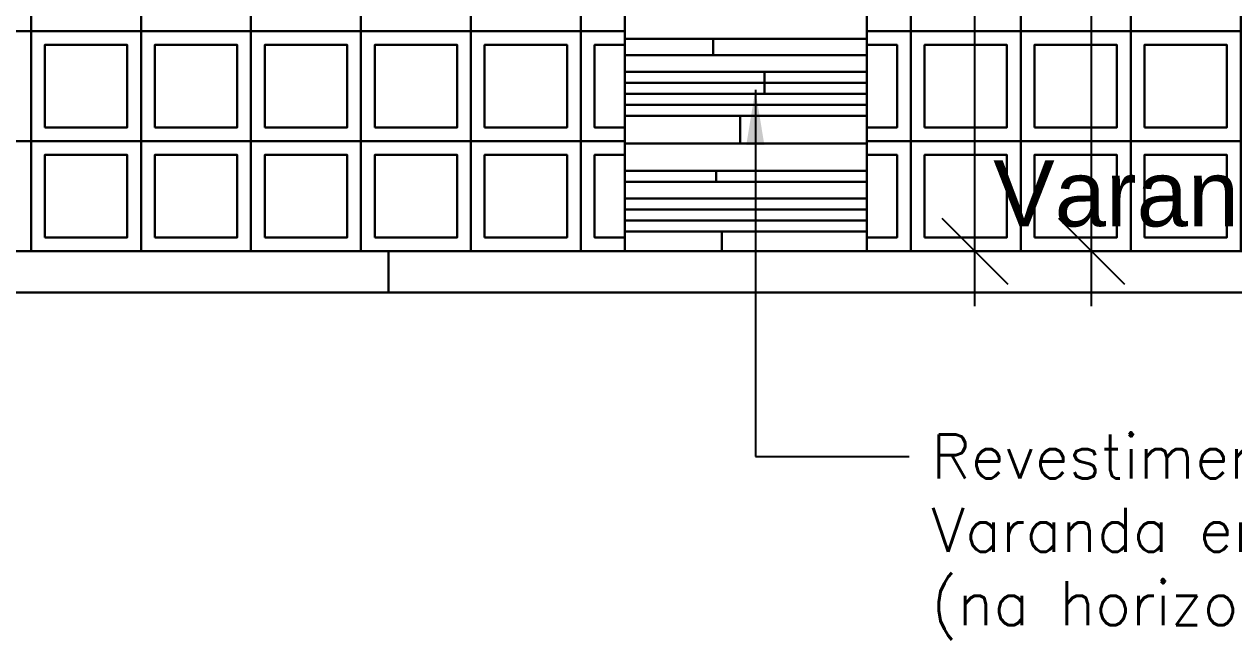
# Model space of a CAD drawing. Header units: millimetres. Extents: x -4228 to 27092, y -6721 to 984.
# Drawn here: x 5691.2 to 5911.2, y -5333.8 to -5222 of the extents above; entities that cross this region are included whole.
import ezdxf
from ezdxf.enums import TextEntityAlignment as Align

# ---------------------------------------------------------------- set-up
doc = ezdxf.new("R2010")
doc.units = ezdxf.units.MM
doc.header["$LTSCALE"] = 50
doc.layers.get('0').update_dxf_attribs({"lineweight": 0})
for name, color, linetype in [('cobogo', 7, 'Continuous'), ('cota', 1, 'Continuous'), ('HACHURA', 2, 'Continuous'), ('PAREDES3', 2, 'Continuous'), ('pedras', 2, 'Continuous'), ('piso', 2, 'Continuous'), ('TEXTO', 7, 'Continuous')]:
    doc.layers.add(name, color=color, linetype=linetype)
doc.styles.add('ARIAL', font='arial.ttf')
doc.styles.add('ROMANS', font='romans.shx')
doc.dimstyles.new('1_50', dxfattribs={"dimscale": 0, "dimtxt": 8, "dimasz": 12, "dimexe": 10, "dimexo": 5, "dimgap": 4, "dimtad": 0, "dimdec": 0, "dimzin": 1, "dimdsep": 46, "dimtxsty": 'ROMANS', "dimblk": 'OBLIQUE', "dimcen": 10, "dimdle": 10, "dimclrd": 1, "dimclre": 1, "dimclrt": 7, "dimaunit": 1, "dimadec": 0, "dimazin": 0, "dimtm": 1e-09, "dimtfac": 1, "dimtdec": 0, "dimtmove": 2, "dimatfit": 3, "dimldrblk": 'OBLIQUE', "dimfxl": 1, "dimtolj": 1, "dimtzin": 0, "dimarcsym": 0})
doc.dimstyles.new('LEADER_50', dxfattribs={"dimscale": 0, "dimtxt": 8, "dimasz": 10, "dimexe": 10, "dimexo": 5, "dimgap": 4, "dimtad": 0, "dimdec": 0, "dimzin": 1, "dimdsep": 46, "dimtxsty": 'ROMANS', "dimcen": 10, "dimdle": 10, "dimclrd": 9, "dimclre": 9, "dimclrt": 7, "dimaunit": 1, "dimadec": 0, "dimazin": 0, "dimtm": 1e-09, "dimtfac": 1, "dimtdec": 0, "dimtmove": 2, "dimatfit": 3, "dimfxl": 1, "dimtolj": 1, "dimtzin": 0, "dimarcsym": 0})

# ---------------------------------------------------------------- blocks, each defined once
blk = doc.blocks.new('_OBLIQUE')
at = {"color": 0, "linetype": 'ByBlock'}
blk.add_line((-0.5, -0.5), (0.5, 0.5), dxfattribs=at)
blk = doc.blocks.new('*D63')
at = {"layer": 'cota', "color": 1, "linetype": 'Continuous', "lineweight": -2}
for p, q in [((5864.08, -5013.21), (5864.08, -5128.92)), ((5830.94, -5023.21), (5874.08, -5023.21)), ((5864.08, -5273.21), (5864.08, -5157.49)), ((5839.47, -5263.21), (5874.08, -5263.21))]:
    blk.add_line(p, q, dxfattribs=at)
at = {"layer": 'Defpoints', "color": 0, "linetype": 'Continuous', "lineweight": 30}
for p in [(5825.94, -5023.21), (5834.47, -5263.21), (5864.08, -5263.21)]:
    blk.add_point(p, dxfattribs=at)
at = {"layer": 'cota', "color": 1, "linetype": 'Continuous', "lineweight": -2, "xscale": 12, "yscale": 12, "zscale": 12}
for p, rotation in [((5864.08, -5023.21), 90), ((5864.08, -5263.21), 270)]:
    blk.add_blockref('_OBLIQUE', p, dxfattribs=dict(at, rotation=rotation))
at = {"layer": 'cota', "color": 7, "linetype": 'Continuous', "lineweight": 30, "insert": (5864.08, -5143.21), "char_height": 8, "attachment_point": 5, "rotation": 90, "style": 'ROMANS'}
blk.add_mtext('\\A1;240', dxfattribs=at)
blk = doc.blocks.new('*D65')
at = {"layer": 'cota', "color": 1, "linetype": 'Continuous', "lineweight": -2}
for p, q in [((5885.3, -4993.21), (5885.3, -5118.92)), ((5849.44, -5003.21), (5895.3, -5003.21)), ((5885.3, -5273.21), (5885.3, -5147.49)), ((5849.44, -5263.21), (5895.3, -5263.21))]:
    blk.add_line(p, q, dxfattribs=at)
at = {"layer": 'Defpoints', "color": 0, "linetype": 'Continuous', "lineweight": 30}
for p in [(5844.44, -5003.21), (5844.44, -5263.21), (5885.3, -5263.21)]:
    blk.add_point(p, dxfattribs=at)
at = {"layer": 'cota', "color": 1, "linetype": 'Continuous', "lineweight": -2, "xscale": 12, "yscale": 12, "zscale": 12}
for p, rotation in [((5885.3, -5003.21), 90), ((5885.3, -5263.21), 270)]:
    blk.add_blockref('_OBLIQUE', p, dxfattribs=dict(at, rotation=rotation))
at = {"layer": 'cota', "color": 7, "linetype": 'Continuous', "lineweight": 30, "insert": (5885.3, -5133.21), "char_height": 8, "attachment_point": 5, "rotation": 90, "style": 'ROMANS'}
blk.add_mtext('\\A1;260', dxfattribs=at)

msp = doc.modelspace()

# ---------------------------------------------------------------- linework, layer by layer
at = {"layer": 'cobogo', "color": 3, "linetype": 'Continuous', "lineweight": 30}
for points in [[(5672.44, -5223.21), (5692.44, -5223.21), (5692.44, -5203.21), (5672.44, -5203.21)], [(5672.44, -5223.21), (5692.44, -5223.21), (5692.44, -5203.21), (5672.44, -5203.21)], [(5672.44, -5223.21), (5692.44, -5223.21), (5692.44, -5203.21), (5672.44, -5203.21)], [(5672.44, -5223.21), (5692.44, -5223.21), (5692.44, -5203.21), (5672.44, -5203.21)], [(5692.44, -5223.21), (5712.44, -5223.21), (5712.44, -5203.21), (5692.44, -5203.21)], [(5692.44, -5223.21), (5712.44, -5223.21), (5712.44, -5203.21), (5692.44, -5203.21)], [(5692.44, -5223.21), (5712.44, -5223.21), (5712.44, -5203.21), (5692.44, -5203.21)], [(5692.44, -5223.21), (5712.44, -5223.21), (5712.44, -5203.21), (5692.44, -5203.21)], [(5712.44, -5223.21), (5732.44, -5223.21), (5732.44, -5203.21), (5712.44, -5203.21)], [(5712.44, -5223.21), (5732.44, -5223.21), (5732.44, -5203.21), (5712.44, -5203.21)], [(5712.44, -5223.21), (5732.44, -5223.21), (5732.44, -5203.21), (5712.44, -5203.21)], [(5712.44, -5223.21), (5732.44, -5223.21), (5732.44, -5203.21), (5712.44, -5203.21)], [(5732.44, -5223.21), (5752.44, -5223.21), (5752.44, -5203.21), (5732.44, -5203.21)], [(5732.44, -5223.21), (5752.44, -5223.21), (5752.44, -5203.21), (5732.44, -5203.21)], [(5732.44, -5223.21), (5752.44, -5223.21), (5752.44, -5203.21), (5732.44, -5203.21)], [(5732.44, -5223.21), (5752.44, -5223.21), (5752.44, -5203.21), (5732.44, -5203.21)], [(5752.44, -5223.21), (5772.44, -5223.21), (5772.44, -5203.21), (5752.44, -5203.21)], [(5752.44, -5223.21), (5772.44, -5223.21), (5772.44, -5203.21), (5752.44, -5203.21)], [(5752.44, -5223.21), (5772.44, -5223.21), (5772.44, -5203.21), (5752.44, -5203.21)], [(5752.44, -5223.21), (5772.44, -5223.21), (5772.44, -5203.21), (5752.44, -5203.21)], [(5772.44, -5223.21), (5792.44, -5223.21), (5792.44, -5203.21), (5772.44, -5203.21)], [(5772.44, -5223.21), (5792.44, -5223.21), (5792.44, -5203.21), (5772.44, -5203.21)], [(5772.44, -5223.21), (5792.44, -5223.21), (5792.44, -5203.21), (5772.44, -5203.21)], [(5772.44, -5223.21), (5792.44, -5223.21), (5792.44, -5203.21), (5772.44, -5203.21)], [(5852.44, -5223.21), (5872.44, -5223.21), (5872.44, -5203.21), (5852.44, -5203.21)], [(5852.44, -5223.21), (5872.44, -5223.21), (5872.44, -5203.21), (5852.44, -5203.21)], [(5852.44, -5223.21), (5872.44, -5223.21), (5872.44, -5203.21), (5852.44, -5203.21)], [(5852.44, -5223.21), (5872.44, -5223.21), (5872.44, -5203.21), (5852.44, -5203.21)], [(5872.44, -5223.21), (5892.44, -5223.21), (5892.44, -5203.21), (5872.44, -5203.21)], [(5872.44, -5223.21), (5892.44, -5223.21), (5892.44, -5203.21), (5872.44, -5203.21)], [(5872.44, -5223.21), (5892.44, -5223.21), (5892.44, -5203.21), (5872.44, -5203.21)], [(5872.44, -5223.21), (5892.44, -5223.21), (5892.44, -5203.21), (5872.44, -5203.21)], [(5892.44, -5223.21), (5912.44, -5223.21), (5912.44, -5203.21), (5892.44, -5203.21)], [(5892.44, -5223.21), (5912.44, -5223.21), (5912.44, -5203.21), (5892.44, -5203.21)], [(5892.44, -5223.21), (5912.44, -5223.21), (5912.44, -5203.21), (5892.44, -5203.21)], [(5892.44, -5223.21), (5912.44, -5223.21), (5912.44, -5203.21), (5892.44, -5203.21)], [(5672.44, -5243.21), (5692.44, -5243.21), (5692.44, -5223.21), (5672.44, -5223.21)], [(5672.44, -5243.21), (5692.44, -5243.21), (5692.44, -5223.21), (5672.44, -5223.21)], [(5672.44, -5243.21), (5692.44, -5243.21), (5692.44, -5223.21), (5672.44, -5223.21)], [(5672.44, -5243.21), (5692.44, -5243.21), (5692.44, -5223.21), (5672.44, -5223.21)], [(5692.44, -5243.21), (5712.44, -5243.21), (5712.44, -5223.21), (5692.44, -5223.21)], [(5692.44, -5243.21), (5712.44, -5243.21), (5712.44, -5223.21), (5692.44, -5223.21)], [(5692.44, -5243.21), (5712.44, -5243.21), (5712.44, -5223.21), (5692.44, -5223.21)], [(5692.44, -5243.21), (5712.44, -5243.21), (5712.44, -5223.21), (5692.44, -5223.21)], [(5712.44, -5243.21), (5732.44, -5243.21), (5732.44, -5223.21), (5712.44, -5223.21)], [(5712.44, -5243.21), (5732.44, -5243.21), (5732.44, -5223.21), (5712.44, -5223.21)], [(5712.44, -5243.21), (5732.44, -5243.21), (5732.44, -5223.21), (5712.44, -5223.21)], [(5712.44, -5243.21), (5732.44, -5243.21), (5732.44, -5223.21), (5712.44, -5223.21)], [(5732.44, -5243.21), (5752.44, -5243.21), (5752.44, -5223.21), (5732.44, -5223.21)], [(5732.44, -5243.21), (5752.44, -5243.21), (5752.44, -5223.21), (5732.44, -5223.21)], [(5732.44, -5243.21), (5752.44, -5243.21), (5752.44, -5223.21), (5732.44, -5223.21)], [(5732.44, -5243.21), (5752.44, -5243.21), (5752.44, -5223.21), (5732.44, -5223.21)], [(5752.44, -5243.21), (5772.44, -5243.21), (5772.44, -5223.21), (5752.44, -5223.21)], [(5752.44, -5243.21), (5772.44, -5243.21), (5772.44, -5223.21), (5752.44, -5223.21)], [(5752.44, -5243.21), (5772.44, -5243.21), (5772.44, -5223.21), (5752.44, -5223.21)], [(5752.44, -5243.21), (5772.44, -5243.21), (5772.44, -5223.21), (5752.44, -5223.21)], [(5772.44, -5243.21), (5792.44, -5243.21), (5792.44, -5223.21), (5772.44, -5223.21)], [(5772.44, -5243.21), (5792.44, -5243.21), (5792.44, -5223.21), (5772.44, -5223.21)], [(5772.44, -5243.21), (5792.44, -5243.21), (5792.44, -5223.21), (5772.44, -5223.21)], [(5772.44, -5243.21), (5792.44, -5243.21), (5792.44, -5223.21), (5772.44, -5223.21)], [(5852.44, -5243.21), (5872.44, -5243.21), (5872.44, -5223.21), (5852.44, -5223.21)], [(5852.44, -5243.21), (5872.44, -5243.21), (5872.44, -5223.21), (5852.44, -5223.21)], [(5852.44, -5243.21), (5872.44, -5243.21), (5872.44, -5223.21), (5852.44, -5223.21)], [(5852.44, -5243.21), (5872.44, -5243.21), (5872.44, -5223.21), (5852.44, -5223.21)], [(5872.44, -5243.21), (5892.44, -5243.21), (5892.44, -5223.21), (5872.44, -5223.21)], [(5872.44, -5243.21), (5892.44, -5243.21), (5892.44, -5223.21), (5872.44, -5223.21)], [(5872.44, -5243.21), (5892.44, -5243.21), (5892.44, -5223.21), (5872.44, -5223.21)], [(5872.44, -5243.21), (5892.44, -5243.21), (5892.44, -5223.21), (5872.44, -5223.21)], [(5892.44, -5243.21), (5912.44, -5243.21), (5912.44, -5223.21), (5892.44, -5223.21)], [(5892.44, -5243.21), (5912.44, -5243.21), (5912.44, -5223.21), (5892.44, -5223.21)], [(5892.44, -5243.21), (5912.44, -5243.21), (5912.44, -5223.21), (5892.44, -5223.21)], [(5892.44, -5243.21), (5912.44, -5243.21), (5912.44, -5223.21), (5892.44, -5223.21)], [(5694.94, -5240.71), (5709.94, -5240.71), (5709.94, -5225.71), (5694.94, -5225.71)], [(5694.94, -5240.71), (5709.94, -5240.71), (5709.94, -5225.71), (5694.94, -5225.71)], [(5694.94, -5240.71), (5709.94, -5240.71), (5709.94, -5225.71), (5694.94, -5225.71)], [(5694.94, -5240.71), (5709.94, -5240.71), (5709.94, -5225.71), (5694.94, -5225.71)], [(5714.94, -5240.71), (5729.94, -5240.71), (5729.94, -5225.71), (5714.94, -5225.71)], [(5714.94, -5240.71), (5729.94, -5240.71), (5729.94, -5225.71), (5714.94, -5225.71)], [(5714.94, -5240.71), (5729.94, -5240.71), (5729.94, -5225.71), (5714.94, -5225.71)], [(5714.94, -5240.71), (5729.94, -5240.71), (5729.94, -5225.71), (5714.94, -5225.71)], [(5734.94, -5240.71), (5749.94, -5240.71), (5749.94, -5225.71), (5734.94, -5225.71)], [(5734.94, -5240.71), (5749.94, -5240.71), (5749.94, -5225.71), (5734.94, -5225.71)], [(5734.94, -5240.71), (5749.94, -5240.71), (5749.94, -5225.71), (5734.94, -5225.71)], [(5734.94, -5240.71), (5749.94, -5240.71), (5749.94, -5225.71), (5734.94, -5225.71)], [(5754.94, -5240.71), (5769.94, -5240.71), (5769.94, -5225.71), (5754.94, -5225.71)], [(5754.94, -5240.71), (5769.94, -5240.71), (5769.94, -5225.71), (5754.94, -5225.71)], [(5754.94, -5240.71), (5769.94, -5240.71), (5769.94, -5225.71), (5754.94, -5225.71)], [(5754.94, -5240.71), (5769.94, -5240.71), (5769.94, -5225.71), (5754.94, -5225.71)], [(5774.94, -5240.71), (5789.94, -5240.71), (5789.94, -5225.71), (5774.94, -5225.71)], [(5774.94, -5240.71), (5789.94, -5240.71), (5789.94, -5225.71), (5774.94, -5225.71)], [(5774.94, -5240.71), (5789.94, -5240.71), (5789.94, -5225.71), (5774.94, -5225.71)], [(5774.94, -5240.71), (5789.94, -5240.71), (5789.94, -5225.71), (5774.94, -5225.71)], [(5854.94, -5240.71), (5869.94, -5240.71), (5869.94, -5225.71), (5854.94, -5225.71)], [(5854.94, -5240.71), (5869.94, -5240.71), (5869.94, -5225.71), (5854.94, -5225.71)], [(5854.94, -5240.71), (5869.94, -5240.71), (5869.94, -5225.71), (5854.94, -5225.71)], [(5854.94, -5240.71), (5869.94, -5240.71), (5869.94, -5225.71), (5854.94, -5225.71)], [(5874.94, -5240.71), (5889.94, -5240.71), (5889.94, -5225.71), (5874.94, -5225.71)], [(5874.94, -5240.71), (5889.94, -5240.71), (5889.94, -5225.71), (5874.94, -5225.71)], [(5874.94, -5240.71), (5889.94, -5240.71), (5889.94, -5225.71), (5874.94, -5225.71)], [(5874.94, -5240.71), (5889.94, -5240.71), (5889.94, -5225.71), (5874.94, -5225.71)], [(5894.94, -5240.71), (5909.94, -5240.71), (5909.94, -5225.71), (5894.94, -5225.71)], [(5894.94, -5240.71), (5909.94, -5240.71), (5909.94, -5225.71), (5894.94, -5225.71)], [(5894.94, -5240.71), (5909.94, -5240.71), (5909.94, -5225.71), (5894.94, -5225.71)], [(5894.94, -5240.71), (5909.94, -5240.71), (5909.94, -5225.71), (5894.94, -5225.71)], [(5672.44, -5263.21), (5692.44, -5263.21), (5692.44, -5243.21), (5672.44, -5243.21)], [(5672.44, -5263.21), (5692.44, -5263.21), (5692.44, -5243.21), (5672.44, -5243.21)], [(5672.44, -5263.21), (5692.44, -5263.21), (5692.44, -5243.21), (5672.44, -5243.21)], [(5672.44, -5263.21), (5692.44, -5263.21), (5692.44, -5243.21), (5672.44, -5243.21)], [(5692.44, -5263.21), (5712.44, -5263.21), (5712.44, -5243.21), (5692.44, -5243.21)], [(5692.44, -5263.21), (5712.44, -5263.21), (5712.44, -5243.21), (5692.44, -5243.21)], [(5692.44, -5263.21), (5712.44, -5263.21), (5712.44, -5243.21), (5692.44, -5243.21)], [(5692.44, -5263.21), (5712.44, -5263.21), (5712.44, -5243.21), (5692.44, -5243.21)], [(5712.44, -5263.21), (5732.44, -5263.21), (5732.44, -5243.21), (5712.44, -5243.21)], [(5712.44, -5263.21), (5732.44, -5263.21), (5732.44, -5243.21), (5712.44, -5243.21)], [(5712.44, -5263.21), (5732.44, -5263.21), (5732.44, -5243.21), (5712.44, -5243.21)], [(5712.44, -5263.21), (5732.44, -5263.21), (5732.44, -5243.21), (5712.44, -5243.21)], [(5732.44, -5263.21), (5752.44, -5263.21), (5752.44, -5243.21), (5732.44, -5243.21)], [(5732.44, -5263.21), (5752.44, -5263.21), (5752.44, -5243.21), (5732.44, -5243.21)], [(5732.44, -5263.21), (5752.44, -5263.21), (5752.44, -5243.21), (5732.44, -5243.21)], [(5732.44, -5263.21), (5752.44, -5263.21), (5752.44, -5243.21), (5732.44, -5243.21)], [(5752.44, -5263.21), (5772.44, -5263.21), (5772.44, -5243.21), (5752.44, -5243.21)], [(5752.44, -5263.21), (5772.44, -5263.21), (5772.44, -5243.21), (5752.44, -5243.21)], [(5752.44, -5263.21), (5772.44, -5263.21), (5772.44, -5243.21), (5752.44, -5243.21)], [(5752.44, -5263.21), (5772.44, -5263.21), (5772.44, -5243.21), (5752.44, -5243.21)], [(5772.44, -5263.21), (5792.44, -5263.21), (5792.44, -5243.21), (5772.44, -5243.21)], [(5772.44, -5263.21), (5792.44, -5263.21), (5792.44, -5243.21), (5772.44, -5243.21)], [(5772.44, -5263.21), (5792.44, -5263.21), (5792.44, -5243.21), (5772.44, -5243.21)], [(5772.44, -5263.21), (5792.44, -5263.21), (5792.44, -5243.21), (5772.44, -5243.21)], [(5852.44, -5263.21), (5872.44, -5263.21), (5872.44, -5243.21), (5852.44, -5243.21)], [(5852.44, -5263.21), (5872.44, -5263.21), (5872.44, -5243.21), (5852.44, -5243.21)], [(5852.44, -5263.21), (5872.44, -5263.21), (5872.44, -5243.21), (5852.44, -5243.21)], [(5852.44, -5263.21), (5872.44, -5263.21), (5872.44, -5243.21), (5852.44, -5243.21)], [(5872.44, -5263.21), (5892.44, -5263.21), (5892.44, -5243.21), (5872.44, -5243.21)], [(5872.44, -5263.21), (5892.44, -5263.21), (5892.44, -5243.21), (5872.44, -5243.21)], [(5872.44, -5263.21), (5892.44, -5263.21), (5892.44, -5243.21), (5872.44, -5243.21)], [(5872.44, -5263.21), (5892.44, -5263.21), (5892.44, -5243.21), (5872.44, -5243.21)], [(5892.44, -5263.21), (5912.44, -5263.21), (5912.44, -5243.21), (5892.44, -5243.21)], [(5892.44, -5263.21), (5912.44, -5263.21), (5912.44, -5243.21), (5892.44, -5243.21)], [(5892.44, -5263.21), (5912.44, -5263.21), (5912.44, -5243.21), (5892.44, -5243.21)], [(5892.44, -5263.21), (5912.44, -5263.21), (5912.44, -5243.21), (5892.44, -5243.21)], [(5694.94, -5260.71), (5709.94, -5260.71), (5709.94, -5245.71), (5694.94, -5245.71)], [(5694.94, -5260.71), (5709.94, -5260.71), (5709.94, -5245.71), (5694.94, -5245.71)], [(5694.94, -5260.71), (5709.94, -5260.71), (5709.94, -5245.71), (5694.94, -5245.71)], [(5694.94, -5260.71), (5709.94, -5260.71), (5709.94, -5245.71), (5694.94, -5245.71)], [(5714.94, -5260.71), (5729.94, -5260.71), (5729.94, -5245.71), (5714.94, -5245.71)], [(5714.94, -5260.71), (5729.94, -5260.71), (5729.94, -5245.71), (5714.94, -5245.71)], [(5714.94, -5260.71), (5729.94, -5260.71), (5729.94, -5245.71), (5714.94, -5245.71)], [(5714.94, -5260.71), (5729.94, -5260.71), (5729.94, -5245.71), (5714.94, -5245.71)], [(5734.94, -5260.71), (5749.94, -5260.71), (5749.94, -5245.71), (5734.94, -5245.71)], [(5734.94, -5260.71), (5749.94, -5260.71), (5749.94, -5245.71), (5734.94, -5245.71)], [(5734.94, -5260.71), (5749.94, -5260.71), (5749.94, -5245.71), (5734.94, -5245.71)], [(5734.94, -5260.71), (5749.94, -5260.71), (5749.94, -5245.71), (5734.94, -5245.71)], [(5754.94, -5260.71), (5769.94, -5260.71), (5769.94, -5245.71), (5754.94, -5245.71)], [(5754.94, -5260.71), (5769.94, -5260.71), (5769.94, -5245.71), (5754.94, -5245.71)], [(5754.94, -5260.71), (5769.94, -5260.71), (5769.94, -5245.71), (5754.94, -5245.71)], [(5754.94, -5260.71), (5769.94, -5260.71), (5769.94, -5245.71), (5754.94, -5245.71)], [(5774.94, -5260.71), (5789.94, -5260.71), (5789.94, -5245.71), (5774.94, -5245.71)], [(5774.94, -5260.71), (5789.94, -5260.71), (5789.94, -5245.71), (5774.94, -5245.71)], [(5774.94, -5260.71), (5789.94, -5260.71), (5789.94, -5245.71), (5774.94, -5245.71)], [(5774.94, -5260.71), (5789.94, -5260.71), (5789.94, -5245.71), (5774.94, -5245.71)], [(5854.94, -5260.71), (5869.94, -5260.71), (5869.94, -5245.71), (5854.94, -5245.71)], [(5854.94, -5260.71), (5869.94, -5260.71), (5869.94, -5245.71), (5854.94, -5245.71)], [(5854.94, -5260.71), (5869.94, -5260.71), (5869.94, -5245.71), (5854.94, -5245.71)], [(5854.94, -5260.71), (5869.94, -5260.71), (5869.94, -5245.71), (5854.94, -5245.71)], [(5874.94, -5260.71), (5889.94, -5260.71), (5889.94, -5245.71), (5874.94, -5245.71)], [(5874.94, -5260.71), (5889.94, -5260.71), (5889.94, -5245.71), (5874.94, -5245.71)], [(5874.94, -5260.71), (5889.94, -5260.71), (5889.94, -5245.71), (5874.94, -5245.71)], [(5874.94, -5260.71), (5889.94, -5260.71), (5889.94, -5245.71), (5874.94, -5245.71)], [(5894.94, -5260.71), (5909.94, -5260.71), (5909.94, -5245.71), (5894.94, -5245.71)], [(5894.94, -5260.71), (5909.94, -5260.71), (5909.94, -5245.71), (5894.94, -5245.71)], [(5894.94, -5260.71), (5909.94, -5260.71), (5909.94, -5245.71), (5894.94, -5245.71)], [(5894.94, -5260.71), (5909.94, -5260.71), (5909.94, -5245.71), (5894.94, -5245.71)]]:
    msp.add_lwpolyline(points, close=True, dxfattribs=at)
for points in [[(5800.44, -5203.21), (5792.44, -5203.21), (5792.44, -5223.21), (5800.44, -5223.21)], [(5800.44, -5203.21), (5792.44, -5203.21), (5792.44, -5223.21), (5800.44, -5223.21)], [(5800.44, -5203.21), (5792.44, -5203.21), (5792.44, -5223.21), (5800.44, -5223.21)], [(5800.44, -5203.21), (5792.44, -5203.21), (5792.44, -5223.21), (5800.44, -5223.21)], [(5844.44, -5223.21), (5852.44, -5223.21), (5852.44, -5203.21), (5844.44, -5203.21)], [(5844.44, -5223.21), (5852.44, -5223.21), (5852.44, -5203.21), (5844.44, -5203.21)], [(5844.44, -5223.21), (5852.44, -5223.21), (5852.44, -5203.21), (5844.44, -5203.21)], [(5844.44, -5223.21), (5852.44, -5223.21), (5852.44, -5203.21), (5844.44, -5203.21)], [(5800.44, -5223.21), (5792.44, -5223.21), (5792.44, -5243.21), (5800.44, -5243.21)], [(5800.44, -5223.21), (5792.44, -5223.21), (5792.44, -5243.21), (5800.44, -5243.21)], [(5800.44, -5223.21), (5792.44, -5223.21), (5792.44, -5243.21), (5800.44, -5243.21)], [(5800.44, -5223.21), (5792.44, -5223.21), (5792.44, -5243.21), (5800.44, -5243.21)], [(5844.44, -5243.21), (5852.44, -5243.21), (5852.44, -5223.21), (5844.44, -5223.21)], [(5844.44, -5243.21), (5852.44, -5243.21), (5852.44, -5223.21), (5844.44, -5223.21)], [(5844.44, -5243.21), (5852.44, -5243.21), (5852.44, -5223.21), (5844.44, -5223.21)], [(5844.44, -5243.21), (5852.44, -5243.21), (5852.44, -5223.21), (5844.44, -5223.21)], [(5800.44, -5225.71), (5794.94, -5225.71), (5794.94, -5240.71), (5800.44, -5240.71)], [(5800.44, -5225.71), (5794.94, -5225.71), (5794.94, -5240.71), (5800.44, -5240.71)], [(5800.44, -5225.71), (5794.94, -5225.71), (5794.94, -5240.71), (5800.44, -5240.71)], [(5800.44, -5225.71), (5794.94, -5225.71), (5794.94, -5240.71), (5800.44, -5240.71)], [(5844.44, -5240.71), (5849.94, -5240.71), (5849.94, -5225.71), (5844.44, -5225.71)], [(5844.44, -5240.71), (5849.94, -5240.71), (5849.94, -5225.71), (5844.44, -5225.71)], [(5844.44, -5240.71), (5849.94, -5240.71), (5849.94, -5225.71), (5844.44, -5225.71)], [(5844.44, -5240.71), (5849.94, -5240.71), (5849.94, -5225.71), (5844.44, -5225.71)], [(5800.44, -5243.21), (5792.44, -5243.21), (5792.44, -5263.21), (5800.44, -5263.21)], [(5800.44, -5243.21), (5792.44, -5243.21), (5792.44, -5263.21), (5800.44, -5263.21)], [(5800.44, -5243.21), (5792.44, -5243.21), (5792.44, -5263.21), (5800.44, -5263.21)], [(5800.44, -5243.21), (5792.44, -5243.21), (5792.44, -5263.21), (5800.44, -5263.21)], [(5844.44, -5263.21), (5852.44, -5263.21), (5852.44, -5243.21), (5844.44, -5243.21)], [(5844.44, -5263.21), (5852.44, -5263.21), (5852.44, -5243.21), (5844.44, -5243.21)], [(5844.44, -5263.21), (5852.44, -5263.21), (5852.44, -5243.21), (5844.44, -5243.21)], [(5844.44, -5263.21), (5852.44, -5263.21), (5852.44, -5243.21), (5844.44, -5243.21)], [(5800.44, -5245.71), (5794.94, -5245.71), (5794.94, -5260.71), (5800.44, -5260.71)], [(5800.44, -5245.71), (5794.94, -5245.71), (5794.94, -5260.71), (5800.44, -5260.71)], [(5800.44, -5245.71), (5794.94, -5245.71), (5794.94, -5260.71), (5800.44, -5260.71)], [(5800.44, -5245.71), (5794.94, -5245.71), (5794.94, -5260.71), (5800.44, -5260.71)], [(5844.44, -5260.71), (5849.94, -5260.71), (5849.94, -5245.71), (5844.44, -5245.71)], [(5844.44, -5260.71), (5849.94, -5260.71), (5849.94, -5245.71), (5844.44, -5245.71)], [(5844.44, -5260.71), (5849.94, -5260.71), (5849.94, -5245.71), (5844.44, -5245.71)], [(5844.44, -5260.71), (5849.94, -5260.71), (5849.94, -5245.71), (5844.44, -5245.71)]]:
    msp.add_lwpolyline(points, dxfattribs=at)
at = {"layer": 'PAREDES3', "color": 7, "linetype": 'Continuous', "lineweight": 30}
for p, q in [((5844.44, -5263.21), (5844.44, -5003.21)), ((5800.44, -5263.21), (5800.44, -5010.61))]:
    msp.add_line(p, q, dxfattribs=at)
at = {"layer": 'pedras', "color": 55, "linetype": 'Continuous', "lineweight": 30}
for p, q in [((5800.44, -5224.61), (5844.44, -5224.61)), ((5816.51, -5227.61), (5816.51, -5224.61)), ((5800.44, -5227.61), (5844.44, -5227.61)), ((5800.44, -5230.61), (5844.44, -5230.61)), ((5825.82, -5234.61), (5825.82, -5230.61)), ((5800.44, -5232.61), (5844.44, -5232.61)), ((5800.44, -5234.61), (5844.44, -5234.61)), ((5800.44, -5236.61), (5844.44, -5236.61)), ((5800.44, -5238.61), (5844.44, -5238.61)), ((5821.42, -5243.61), (5821.42, -5238.61)), ((5800.44, -5243.61), (5844.44, -5243.61)), ((5800.44, -5248.61), (5844.44, -5248.61)), ((5817.03, -5250.61), (5817.03, -5248.61)), ((5800.44, -5250.61), (5844.44, -5250.61)), ((5800.44, -5253.61), (5844.44, -5253.61)), ((5800.44, -5255.61), (5844.44, -5255.61)), ((5800.44, -5257.61), (5844.44, -5257.61)), ((5800.44, -5259.61), (5844.44, -5259.61)), ((5818.06, -5263.21), (5818.06, -5259.61))]:
    msp.add_line(p, q, dxfattribs=at)
at = {"layer": 'piso', "color": 6, "linetype": 'Continuous', "lineweight": 30}
for p in [(5757.44, -5270.71), (6097.44, -5263.21)]:
    msp.add_line(p, (5757.44, -5263.21), dxfattribs=at)
at = {"layer": 'piso', "color": 8, "linetype": 'Continuous', "lineweight": 30}
msp.add_line((5297.44, -5270.71), (7007.44, -5270.71), dxfattribs=at)

# ---------------------------------------------------------------- texts
at = {"layer": 'HACHURA', "color": 7, "linetype": 'Continuous', "lineweight": 30, "insert": (5856.16, -5296.5), "char_height": 8, "attachment_point": 1, "style": 'ROMANS'}
msp.add_mtext('Revestimento dos pilares da\\PVaranda em pedra Esmeralda \\P(na horizontal) ', dxfattribs=at)
at = {"layer": 'TEXTO', "linetype": 'Continuous', "lineweight": 30, "style": 'ARIAL'}
msp.add_text('Varanda da Cozinha', height=12, dxfattribs=at).set_placement((5943.85, -5258.71), align=Align.CENTER)

# ---------------------------------------------------------------- dimensions: what is measured, and where the dimension line sits
at = {"layer": 'cota', "linetype": 'Continuous', "lineweight": 30}
for base, p1, p2, picture, middle in [((5885.3, -5263.21), (5844.44, -5003.21), (5844.44, -5263.21), '*D65', (5885.3, -5133.21)), ((5864.08, -5263.21), (5825.94, -5023.21), (5834.47, -5263.21), '*D63', (5864.08, -5143.21))]:
    dim = msp.add_linear_dim(base=base, p1=p1, p2=p2, angle=90, dimstyle='1_50', override={"dimscale": 1}, dxfattribs=at)
    dim.commit()
    dim.dimension.update_dxf_attribs({"geometry": picture, "text_midpoint": middle})

# ---------------------------------------------------------------- leaders
at = {"layer": 'HACHURA', "color": 3, "linetype": 'Continuous', "lineweight": 30, "annotation_type": 0, "has_hookline": 1, "hookline_direction": 0, "text_width": 183.62}
msp.add_leader([(5824.17, -5233.91), (5824.17, -5300.5), (5852.16, -5300.5)], dimstyle='LEADER_50', override={"dimscale": 1}, dxfattribs=at)

doc.saveas('drawing.dxf')
